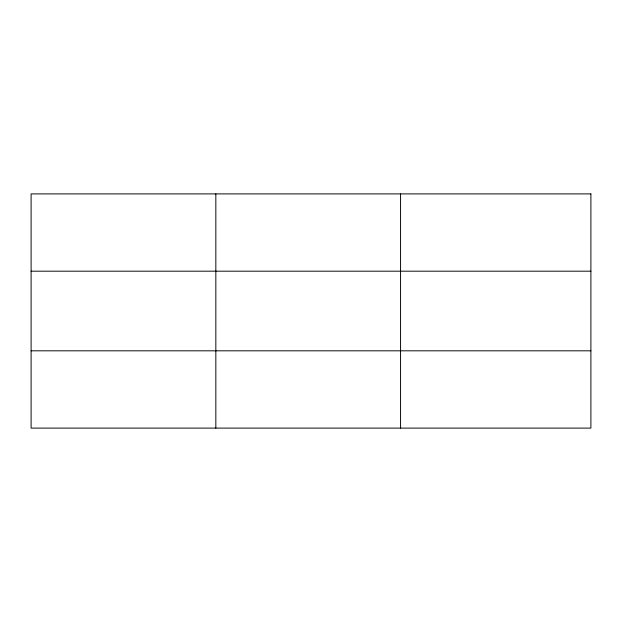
<?xml version="1.0" encoding="UTF-8"?>
<svg xmlns="http://www.w3.org/2000/svg" width="622" height="622" viewBox="0 0 622 622"><rect width="100%" height="100%" fill="white"/><g stroke="black" fill="none" stroke-linecap="round" stroke-linejoin="round"><path stroke-width="0.93" d="M215.834 193.893L215.834 428.107M400.568 193.893L400.568 428.107M31.1 271.184L590.9 271.184M31.1 350.816L590.9 350.816M590.9 193.893L590.9 428.107L31.1 428.107L31.1 193.893L590.9 193.893"/></g></svg>
